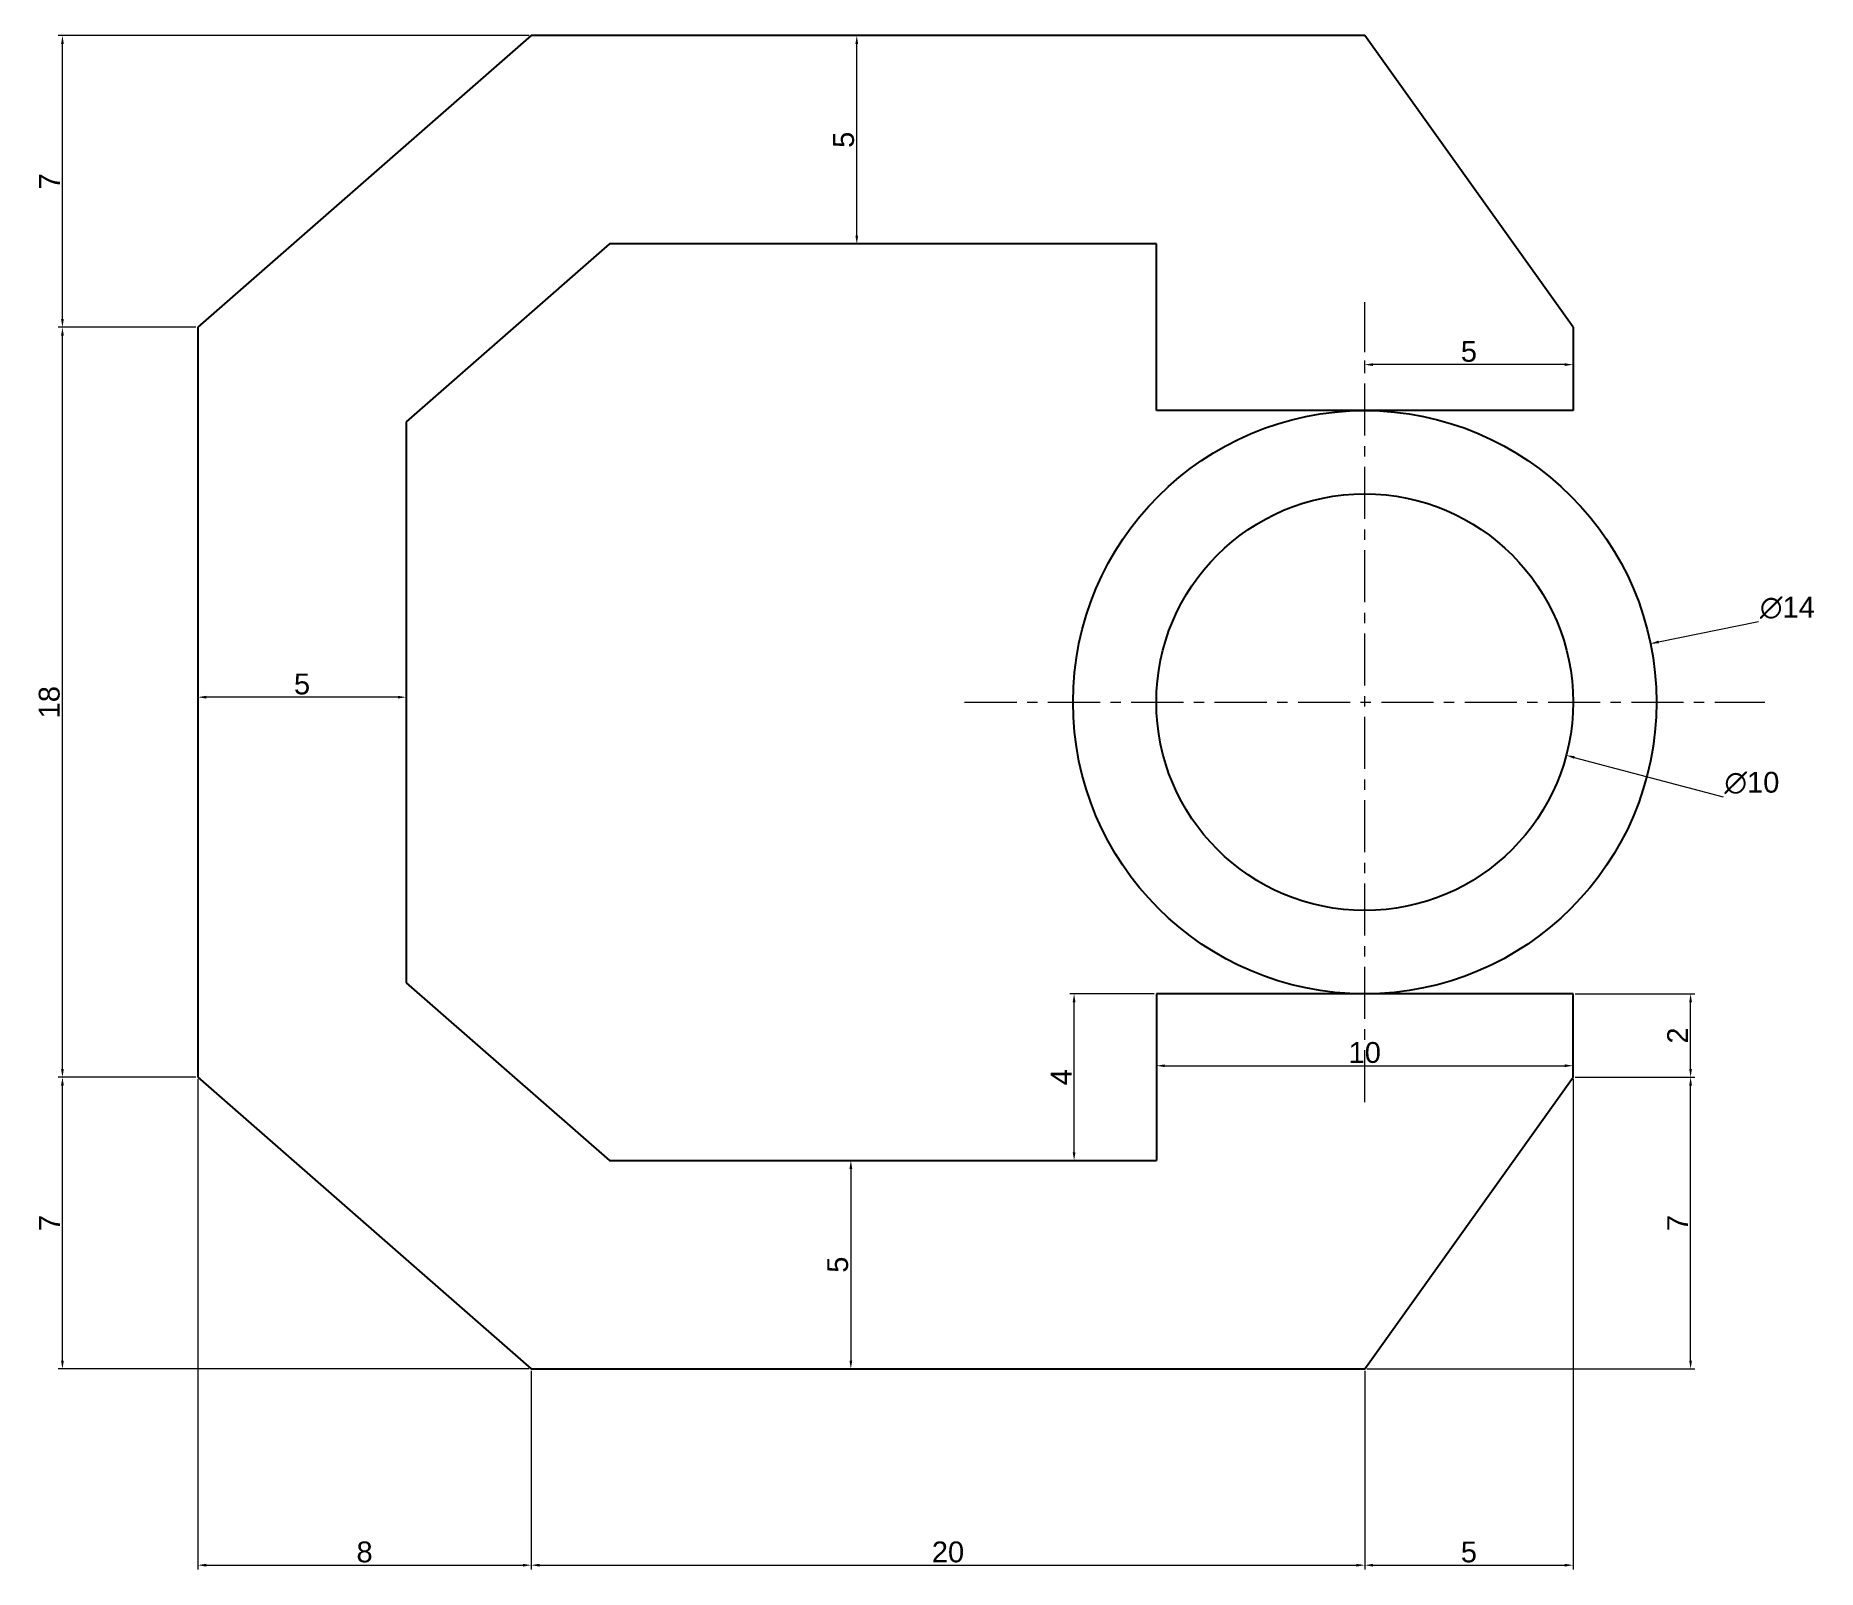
# Model space of a CAD drawing. Header units: millimetres. Extents: x -3.9 to 38.9, y -4.8 to 32.
import ezdxf

# ---------------------------------------------------------------- set-up
doc = ezdxf.new("R2010")
doc.units = ezdxf.units.MM
doc.header["$MEASUREMENT"] = 0
doc.linetypes.add('CENTER', pattern=[2, 1.25, -0.25, 0.25, -0.25])
doc.layers.add('AM_5', color=3, linetype='Continuous', lineweight=15)
doc.layers.add('AM_7', color=4, linetype='CENTER', lineweight=15)
doc.styles.get("Standard").update_dxf_attribs({"font": 'arial.ttf'})
doc.dimstyles.new('AM_ANSI$0', dxfattribs={"dimtxt": 0.5, "dimasz": 0.2, "dimexe": 0.1, "dimexo": 0.05, "dimgap": 0.06, "dimtad": 1, "dimtoh": 1, "dimdec": 3, "dimzin": 9, "dimdsep": 46, "dimtxsty": 'Standard', "dimcen": 0, "dimclrd": 256, "dimclre": 256, "dimclrt": 2, "dimadec": 0, "dimazin": 2, "dimtp": 0.1, "dimtm": 0.1, "dimtfac": 0.71, "dimtdec": 3, "dimtofl": 0, "dimtmove": 0, "dimatfit": 3, "dimfxl": 1, "dimtolj": 1, "dimtzin": 7, "dimlwd": -1, "dimlwe": -1, "dimarcsym": 1})
doc.dimstyles.new('AM_ANSI$3', dxfattribs={"dimtxt": 0.5, "dimasz": 0.2, "dimexe": 0.1, "dimexo": 0.05, "dimgap": 0.06, "dimtad": 1, "dimtoh": 1, "dimdec": 3, "dimzin": 9, "dimdsep": 46, "dimtxsty": 'Standard', "dimcen": 0, "dimclrd": 256, "dimclre": 256, "dimclrt": 2, "dimadec": 0, "dimazin": 2, "dimtp": 0.1, "dimtm": 0.1, "dimtfac": 0.71, "dimtdec": 3, "dimtofl": 0, "dimtmove": 0, "dimatfit": 0, "dimfxl": 1, "dimtolj": 1, "dimtzin": 7, "dimlwd": -1, "dimlwe": -1, "dimarcsym": 1})

# ---------------------------------------------------------------- blocks, each defined once
blk = doc.blocks.new('*D5')
at = {"layer": 'AM_5', "transparency": 16777216}
for p, q in [((0, 6.95), (0, -4.813)), ((8, -0.05), (8, -4.813)), ((0.2, -4.713), (7.8, -4.713))]:
    blk.add_line(p, q, dxfattribs=at)
for points in [[(0.2, -4.68), (0.2, -4.747), (0, -4.713)], [(7.8, -4.68), (7.8, -4.747), (8, -4.713)]]:
    blk.add_solid(points, dxfattribs=at)
at = {"layer": 'Defpoints', "color": 0, "transparency": 16777216}
for p in [(0, 7), (8, 0), (8, -4.713)]:
    blk.add_point(p, dxfattribs=at)
at = {"layer": 'AM_5', "color": 2, "transparency": 16777216, "insert": (4, -4.398), "char_height": 0.5, "attachment_point": 5}
blk.add_mtext('\\A1;8', dxfattribs=at)
blk = doc.blocks.new('*D6')
at = {"layer": 'AM_5', "transparency": 16777216}
for p, q in [((8, -0.05), (8, -4.813)), ((28, -0.05), (28, -4.813)), ((8.2, -4.713), (27.8, -4.713))]:
    blk.add_line(p, q, dxfattribs=at)
for points in [[(8.2, -4.68), (8.2, -4.747), (8, -4.713)], [(27.8, -4.68), (27.8, -4.747), (28, -4.713)]]:
    blk.add_solid(points, dxfattribs=at)
at = {"layer": 'Defpoints', "color": 0, "transparency": 16777216}
for p in [(8, 0), (28, 0), (28, -4.713)]:
    blk.add_point(p, dxfattribs=at)
at = {"layer": 'AM_5', "color": 2, "transparency": 16777216, "insert": (18, -4.398), "char_height": 0.5, "attachment_point": 5}
blk.add_mtext('\\A1;20', dxfattribs=at)
blk = doc.blocks.new('*D7')
at = {"layer": 'AM_5', "transparency": 16777216}
for p, q in [((33, 6.95), (33, -4.813)), ((28, -0.05), (28, -4.813)), ((28.2, -4.713), (32.8, -4.713))]:
    blk.add_line(p, q, dxfattribs=at)
for points in [[(28.2, -4.68), (28.2, -4.747), (28, -4.713)], [(32.8, -4.68), (32.8, -4.747), (33, -4.713)]]:
    blk.add_solid(points, dxfattribs=at)
at = {"layer": 'Defpoints', "color": 0, "transparency": 16777216}
for p in [(33, 7), (28, 0), (33, -4.713)]:
    blk.add_point(p, dxfattribs=at)
at = {"layer": 'AM_5', "color": 2, "transparency": 16777216, "insert": (30.5, -4.399), "char_height": 0.5, "attachment_point": 5}
blk.add_mtext('\\A1;5', dxfattribs=at)
blk = doc.blocks.new('*D8')
at = {"layer": 'AM_5', "transparency": 16777216}
for p, q in [((-0.05, 7), (-3.349, 7)), ((-3.249, 0.2), (-3.249, 6.8)), ((7.95, 0), (-3.349, 0))]:
    blk.add_line(p, q, dxfattribs=at)
for points in [[(-3.283, 6.8), (-3.216, 6.8), (-3.249, 7)], [(-3.283, 0.2), (-3.216, 0.2), (-3.249, 0)]]:
    blk.add_solid(points, dxfattribs=at)
at = {"layer": 'Defpoints', "color": 0, "transparency": 16777216}
for p in [(-3.249, 7), (0, 7), (8, 0)]:
    blk.add_point(p, dxfattribs=at)
at = {"layer": 'AM_5', "color": 2, "transparency": 16777216, "insert": (-3.559, 3.5), "char_height": 0.5, "attachment_point": 5, "rotation": 90}
blk.add_mtext('\\A1;7', dxfattribs=at)
blk = doc.blocks.new('*D9')
at = {"layer": 'AM_5', "transparency": 16777216}
for p, q in [((-0.05, 25), (-3.349, 25)), ((-3.249, 7.2), (-3.249, 24.8)), ((-0.05, 7), (-3.349, 7))]:
    blk.add_line(p, q, dxfattribs=at)
for points in [[(-3.283, 24.8), (-3.216, 24.8), (-3.249, 25)], [(-3.283, 7.2), (-3.216, 7.2), (-3.249, 7)]]:
    blk.add_solid(points, dxfattribs=at)
at = {"layer": 'Defpoints', "color": 0, "transparency": 16777216}
for p in [(-3.249, 25), (0, 25), (0, 7)]:
    blk.add_point(p, dxfattribs=at)
at = {"layer": 'AM_5', "color": 2, "transparency": 16777216, "insert": (-3.564, 16), "char_height": 0.5, "attachment_point": 5, "rotation": 90}
blk.add_mtext('\\A1;18', dxfattribs=at)
blk = doc.blocks.new('*D10')
at = {"layer": 'AM_5', "transparency": 16777216}
for p, q in [((7.95, 32), (-3.349, 32)), ((-3.249, 25.2), (-3.249, 31.8)), ((-0.05, 25), (-3.349, 25))]:
    blk.add_line(p, q, dxfattribs=at)
for points in [[(-3.283, 31.8), (-3.216, 31.8), (-3.249, 32)], [(-3.283, 25.2), (-3.216, 25.2), (-3.249, 25)]]:
    blk.add_solid(points, dxfattribs=at)
at = {"layer": 'Defpoints', "color": 0, "transparency": 16777216}
for p in [(-3.249, 32), (8, 32), (0, 25)]:
    blk.add_point(p, dxfattribs=at)
at = {"layer": 'AM_5', "color": 2, "transparency": 16777216, "insert": (-3.559, 28.5), "char_height": 0.5, "attachment_point": 5, "rotation": 90}
blk.add_mtext('\\A1;7', dxfattribs=at)
blk = doc.blocks.new('*D11')
at = {"layer": 'AM_5', "transparency": 16777216}
blk.add_line((23.2, 7.275), (32.8, 7.275), dxfattribs=at)
for points in [[(23.2, 7.308), (23.2, 7.242), (23, 7.275)], [(32.8, 7.308), (32.8, 7.242), (33, 7.275)]]:
    blk.add_solid(points, dxfattribs=at)
at = {"layer": 'Defpoints', "color": 0, "transparency": 16777216}
for p in [(23, 9), (33, 9), (33, 7.275)]:
    blk.add_point(p, dxfattribs=at)
at = {"layer": 'AM_5', "color": 2, "transparency": 16777216, "insert": (28, 7.59), "char_height": 0.5, "attachment_point": 5}
blk.add_mtext('\\A1;10', dxfattribs=at)
blk = doc.blocks.new('*D12')
at = {"layer": 'AM_5', "transparency": 16777216}
for p, q in [((22.95, 9), (20.926, 9)), ((21.026, 5.2), (21.026, 8.8)), ((20.976, 5), (20.926, 5))]:
    blk.add_line(p, q, dxfattribs=at)
for points in [[(20.993, 8.8), (21.06, 8.8), (21.026, 9)], [(20.993, 5.2), (21.06, 5.2), (21.026, 5)]]:
    blk.add_solid(points, dxfattribs=at)
at = {"layer": 'Defpoints', "color": 0, "transparency": 16777216}
for p in [(21.026, 9), (23, 9), (21.026, 5)]:
    blk.add_point(p, dxfattribs=at)
at = {"layer": 'AM_5', "color": 2, "transparency": 16777216, "insert": (20.716, 7), "char_height": 0.5, "attachment_point": 5, "rotation": 90}
blk.add_mtext('\\A1;4', dxfattribs=at)
blk = doc.blocks.new('*D13')
at = {"layer": 'AM_5', "transparency": 16777216}
for p, q in [((33.05, 9), (35.919, 9)), ((35.819, 7.2), (35.819, 8.8)), ((33.05, 7), (35.919, 7))]:
    blk.add_line(p, q, dxfattribs=at)
for points in [[(35.786, 8.8), (35.853, 8.8), (35.819, 9)], [(35.786, 7.2), (35.853, 7.2), (35.819, 7)]]:
    blk.add_solid(points, dxfattribs=at)
at = {"layer": 'Defpoints', "color": 0, "transparency": 16777216}
for p in [(33, 9), (35.819, 9), (33, 7)]:
    blk.add_point(p, dxfattribs=at)
at = {"layer": 'AM_5', "color": 2, "transparency": 16777216, "insert": (35.508, 8), "char_height": 0.5, "attachment_point": 5, "rotation": 90}
blk.add_mtext('\\A1;2', dxfattribs=at)
blk = doc.blocks.new('*D14')
at = {"layer": 'AM_5', "transparency": 16777216}
for p, q in [((33.05, 7), (35.919, 7)), ((35.819, 0.2), (35.819, 6.8)), ((28.05, 0), (35.919, 0))]:
    blk.add_line(p, q, dxfattribs=at)
for points in [[(35.786, 6.8), (35.853, 6.8), (35.819, 7)], [(35.786, 0.2), (35.853, 0.2), (35.819, 0)]]:
    blk.add_solid(points, dxfattribs=at)
at = {"layer": 'Defpoints', "color": 0, "transparency": 16777216}
for p in [(33, 7), (35.819, 7), (28, 0)]:
    blk.add_point(p, dxfattribs=at)
at = {"layer": 'AM_5', "color": 2, "transparency": 16777216, "insert": (35.509, 3.5), "char_height": 0.5, "attachment_point": 5, "rotation": 90}
blk.add_mtext('\\A1;7', dxfattribs=at)
blk = doc.blocks.new('*D15')
at = {"layer": 'AM_5', "transparency": 16777216}
blk.add_line((33.028, 14.675), (36.602, 13.733), dxfattribs=at)
blk.add_solid([(33.037, 14.707), (33.02, 14.643), (32.835, 14.726)], dxfattribs=at)
at = {"layer": 'Defpoints', "color": 0, "transparency": 16777216}
for p in [(23.165, 17.274), (32.835, 14.726)]:
    blk.add_point(p, dxfattribs=at)
at = {"layer": 'AM_5', "color": 2, "transparency": 16777216, "insert": (37.291, 14.063), "char_height": 0.5, "attachment_point": 5}
blk.add_mtext('\\A1;∅10', dxfattribs=at)
blk = doc.blocks.new('*D16')
at = {"layer": 'AM_5', "transparency": 16777216}
blk.add_line((35.053, 17.446), (37.453, 17.938), dxfattribs=at)
blk.add_solid([(35.047, 17.479), (35.06, 17.413), (34.857, 17.406)], dxfattribs=at)
at = {"layer": 'Defpoints', "color": 0, "transparency": 16777216}
for p in [(34.857, 17.406), (21.143, 14.594)]:
    blk.add_point(p, dxfattribs=at)
at = {"layer": 'AM_5', "color": 2, "transparency": 16777216, "insert": (38.142, 18.267), "char_height": 0.5, "attachment_point": 5}
blk.add_mtext('\\A1;∅14', dxfattribs=at)
blk = doc.blocks.new('*D17')
at = {"layer": 'AM_5', "transparency": 16777216}
for p, q in [((15.803, 32), (15.911, 32)), ((15.811, 27.2), (15.811, 31.8)), ((15.803, 27), (15.911, 27))]:
    blk.add_line(p, q, dxfattribs=at)
for points in [[(15.778, 31.8), (15.845, 31.8), (15.811, 32)], [(15.778, 27.2), (15.845, 27.2), (15.811, 27)]]:
    blk.add_solid(points, dxfattribs=at)
at = {"layer": 'Defpoints', "color": 0, "transparency": 16777216}
for p in [(15.753, 32), (15.811, 32), (15.753, 27)]:
    blk.add_point(p, dxfattribs=at)
at = {"layer": 'AM_5', "color": 2, "transparency": 16777216, "insert": (15.497, 29.5), "char_height": 0.5, "attachment_point": 5, "rotation": 90}
blk.add_mtext('\\A1;5', dxfattribs=at)
blk = doc.blocks.new('*D18')
at = {"layer": 'AM_5', "transparency": 16777216}
for p, q in [((0, 16.05), (0, 16.221)), ((4.8, 16.121), (0.2, 16.121)), ((5, 16.05), (5, 16.221))]:
    blk.add_line(p, q, dxfattribs=at)
for points in [[(0.2, 16.154), (0.2, 16.088), (0, 16.121)], [(4.8, 16.154), (4.8, 16.088), (5, 16.121)]]:
    blk.add_solid(points, dxfattribs=at)
at = {"layer": 'Defpoints', "color": 0, "transparency": 16777216}
for p in [(0, 16.121), (0, 16), (5, 16)]:
    blk.add_point(p, dxfattribs=at)
at = {"layer": 'AM_5', "color": 2, "transparency": 16777216, "insert": (2.5, 16.435), "char_height": 0.5, "attachment_point": 5}
blk.add_mtext('\\A1;5', dxfattribs=at)
blk = doc.blocks.new('*D19')
at = {"layer": 'AM_5', "transparency": 16777216}
for p, q in [((15.532, 5), (15.77, 5)), ((15.67, 4.8), (15.67, 0.2)), ((15.532, 0), (15.77, 0))]:
    blk.add_line(p, q, dxfattribs=at)
for points in [[(15.636, 4.8), (15.703, 4.8), (15.67, 5)], [(15.636, 0.2), (15.703, 0.2), (15.67, 0)]]:
    blk.add_solid(points, dxfattribs=at)
at = {"layer": 'Defpoints', "color": 0, "transparency": 16777216}
for p in [(15.482, 5), (15.482, 0), (15.67, 0)]:
    blk.add_point(p, dxfattribs=at)
at = {"layer": 'AM_5', "color": 2, "transparency": 16777216, "insert": (15.355, 2.5), "char_height": 0.5, "attachment_point": 5, "rotation": 90}
blk.add_mtext('\\A1;5', dxfattribs=at)
blk = doc.blocks.new('*D20')
at = {"layer": 'AM_5', "transparency": 16777216}
for p, q in [((28, 24.154), (28, 24.204)), ((32.8, 24.104), (28.2, 24.104)), ((33, 24.05), (33, 24.204))]:
    blk.add_line(p, q, dxfattribs=at)
for points in [[(28.2, 24.137), (28.2, 24.07), (28, 24.104)], [(32.8, 24.137), (32.8, 24.07), (33, 24.104)]]:
    blk.add_solid(points, dxfattribs=at)
at = {"layer": 'Defpoints', "color": 0, "transparency": 16777216}
for p in [(28, 24.104), (28, 24.104), (33, 24)]:
    blk.add_point(p, dxfattribs=at)
at = {"layer": 'AM_5', "color": 2, "transparency": 16777216, "insert": (30.5, 24.418), "char_height": 0.5, "attachment_point": 5}
blk.add_mtext('\\A1;5', dxfattribs=at)

msp = doc.modelspace()

# ---------------------------------------------------------------- linework, layer by layer
for p, q in [((8, 32), (0, 25)), ((28, 32), (8, 32)), ((33, 25), (28, 32)), ((9.8787, 27), (5, 22.7312)), ((23, 27), (9.8787, 27)), ((23, 23), (23, 27)), ((0, 25), (0, 7)), ((33, 25), (33, 23)), ((5, 22.7312), (5, 9.2688)), ((33, 23), (23, 23)), ((5, 9.2688), (9.8787, 5)), ((33, 9), (23, 9)), ((23, 9), (23, 5)), ((33, 7), (33, 9)), ((0, 7), (8, 0)), ((28, 0), (33, 7)), ((9.8787, 5), (23, 5)), ((8, 0), (28, 0))]:
    msp.add_line(p, q)
for radius in [7, 5]:
    msp.add_circle((28, 16), radius)
at = {"layer": 'AM_7'}
for p, q in [((28, 6.399), (28, 25.601)), ((18.399, 16), (37.601, 16))]:
    msp.add_line(p, q, dxfattribs=at)

# ---------------------------------------------------------------- dimensions: what is measured, and where the dimension line sits
at = {"layer": 'AM_5'}
for base, p1, p2, angle, picture, middle in [((-3.2492, 32), (0, 25), (8, 32), 90, '*D10', (-3.5592, 28.5)), ((-3.2492, 25), (0, 7), (0, 25), 90, '*D9', (-3.5645, 16)), ((21.0264, 9), (21.0264, 5), (23, 9), 90, '*D12', (20.7164, 7)), ((35.8193, 9), (33, 7), (33, 9), 90, '*D13', (35.5082, 8)), ((-3.2492, 7), (8, 0), (0, 7), 90, '*D8', (-3.5592, 3.5)), ((33, -4.7133), (28, 0), (33, 7), 0, '*D7', (30.5, -4.399)), ((35.8193, 7), (28, 0), (33, 7), 90, '*D14', (35.5093, 3.5)), ((15.6696, 0), (15.4824, 5), (15.4824, 0), 90, '*D19', (15.3554, 2.5)), ((28, -4.7133), (8, 0), (28, 0), 0, '*D6', (18, -4.398))]:
    dim = msp.add_linear_dim(base=base, p1=p1, p2=p2, angle=angle, dimstyle='AM_ANSI$0', dxfattribs=at)
    dim.commit()
    dim.dimension.update_dxf_attribs({"geometry": picture, "text_midpoint": middle})
for base, p1, p2, angle, override, picture, middle in [((15.8113, 32), (15.7532, 27), (15.7532, 32), 90, {"dimpost": ''}, '*D17', (15.4971, 29.5)), ((33, 7.2749), (23, 9), (33, 9), 0, {"dimpost": '', "dimse1": 1, "dimse2": 1}, '*D11', (28, 7.5902)), ((8, -4.7133), (0, 7), (8, 0), 0, {"dimpost": ''}, '*D5', (4, -4.398))]:
    dim = msp.add_linear_dim(base=base, p1=p1, p2=p2, angle=angle, dimstyle='AM_ANSI$0', override=override, dxfattribs=at)
    dim.commit()
    dim.dimension.update_dxf_attribs({"geometry": picture, "text_midpoint": middle})
dim = msp.add_linear_dim(base=(28, 24.1035), p1=(33, 24), p2=(28, 24.1035), angle=0, dimstyle='AM_ANSI$0', dxfattribs=at)
dim.commit()
dim.dimension.update_dxf_attribs({"geometry": '*D20', "text_midpoint": (30.5, 24.1035), "dimtype": 160})
dim = msp.add_diameter_dim_2p(p1=(21.1426, 14.594), p2=(34.8574, 17.406), dimstyle='AM_ANSI$3', dxfattribs=at)
dim.commit()
dim.dimension.update_dxf_attribs({"geometry": '*D16', "text_midpoint": (38.1419, 17.9381), "dimtype": 163})
dim = msp.add_diameter_dim_2p(p1=(23.165, 17.274), p2=(32.835, 14.726), dimstyle='AM_ANSI$3', override={"dimpost": ''}, dxfattribs=at)
dim.commit()
dim.dimension.update_dxf_attribs({"geometry": '*D15', "text_midpoint": (37.2911, 13.7334), "dimtype": 163})
dim = msp.add_linear_dim(base=(0, 16.1211), p1=(5, 16), p2=(0, 16), dimstyle='AM_ANSI$0', dxfattribs=at)
dim.commit()
dim.dimension.update_dxf_attribs({"geometry": '*D18', "text_midpoint": (2.5, 16.4354)})

doc.saveas('drawing.dxf')
